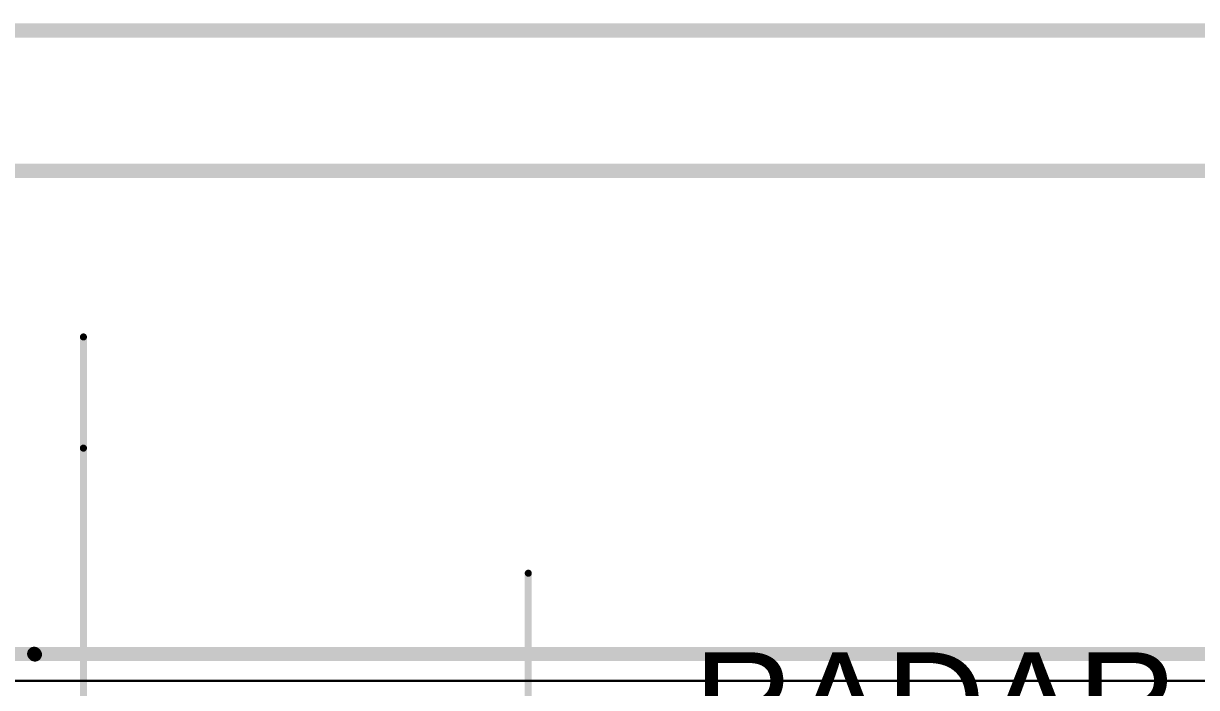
# Model space of a CAD drawing. Header units: millimetres. Extents: x -16 to 330, y -45 to 150.
# Drawn here: x 56.68 to 77.77, y 75.9 to 87.84 of the extents above; entities that cross this region are included whole.
import ezdxf

# ---------------------------------------------------------------- set-up
doc = ezdxf.new("R2010")
doc.units = ezdxf.units.MM
for name, color, linetype in [('BottomLayer', 5, 'Continuous'), ('Mechanical1', 6, 'Continuous'), ('Mechanical13', 56, 'Continuous'), ('Mechanical2', 216, 'Continuous'), ('MidLayer1', 16, 'Continuous'), ('MidLayer2', 76, 'Continuous'), ('TopLayer', 1, 'Continuous'), ('TopOverlay', 2, 'Continuous')]:
    doc.layers.add(name, color=color, linetype=linetype)
doc.styles.add('Arial', font='arial.ttf', dxfattribs={"height": 0.2})

msp = doc.modelspace()

# ---------------------------------------------------------------- linework, layer by layer
at = {"layer": 'BottomLayer'}
msp.add_line((17.272, 76.024), (94.319, 76.024), dxfattribs=at)
at = {"layer": 'Mechanical1', "const_width": 0.254}
for points in [[(53.741, 87.715), (96.25, 87.715)], [(53.31, 85.192), (90, 85.192)]]:
    msp.add_lwpolyline(points, dxfattribs=at)
at = {"layer": 'Mechanical13', "const_width": 0.127}
for points in [[(57.756, 74.259), (57.756, 82.204)], [(57.756, 74.259), (57.756, 82.204)], [(57.756, 72.259), (57.756, 80.204)], [(57.756, 72.259), (57.756, 80.204)], [(65.756, 70.009), (65.756, 77.954)], [(65.756, 70.009), (65.756, 77.954)], [(53.856, 76.509), (95.256, 76.509)]]:
    msp.add_lwpolyline(points, dxfattribs=at)
at = {"layer": 'Mechanical13', "const_width": 0.0635}
for points in [[(57.724, 82.204, 1), (57.788, 82.204, 1)], [(57.724, 82.204, 1), (57.788, 82.204, 1)], [(57.724, 80.204, 1), (57.788, 80.204, 1)], [(57.724, 80.204, 1), (57.788, 80.204, 1)], [(65.724, 77.954, 1), (65.788, 77.954, 1)], [(65.724, 77.954, 1), (65.788, 77.954, 1)]]:
    msp.add_lwpolyline(points, format="xyb", close=True, dxfattribs=at)
at = {"layer": 'Mechanical2', "const_width": 0.254}
for points in [[(-2.75, 76.5), (95.25, 76.5)], [(56.871, 76.505), (56.883, 76.492)]]:
    msp.add_lwpolyline(points, dxfattribs=at)
at = {"layer": 'Mechanical2', "const_width": 0.127}
for points in [[(56.807, 76.505, 1), (56.934, 76.505, 1)], [(56.82, 76.492, 1), (56.947, 76.492, 1)]]:
    msp.add_lwpolyline(points, format="xyb", close=True, dxfattribs=at)
at = {"layer": 'MidLayer1'}
msp.add_line((38.431, 76.016), (94.313, 76.016), dxfattribs=at)
at = {"layer": 'MidLayer2'}
msp.add_line((-0.643, 76.016), (94.313, 76.016), dxfattribs=at)
at = {"layer": 'TopLayer'}
msp.add_line((-0.643, 76.016), (94.313, 76.016), dxfattribs=at)

# ---------------------------------------------------------------- texts
at = {"layer": 'TopOverlay', "style": 'Arial'}
msp.add_text('RADAR', height=1.778, rotation=360, dxfattribs=at).set_placement((68.732, 74.755))

doc.saveas('drawing.dxf')
